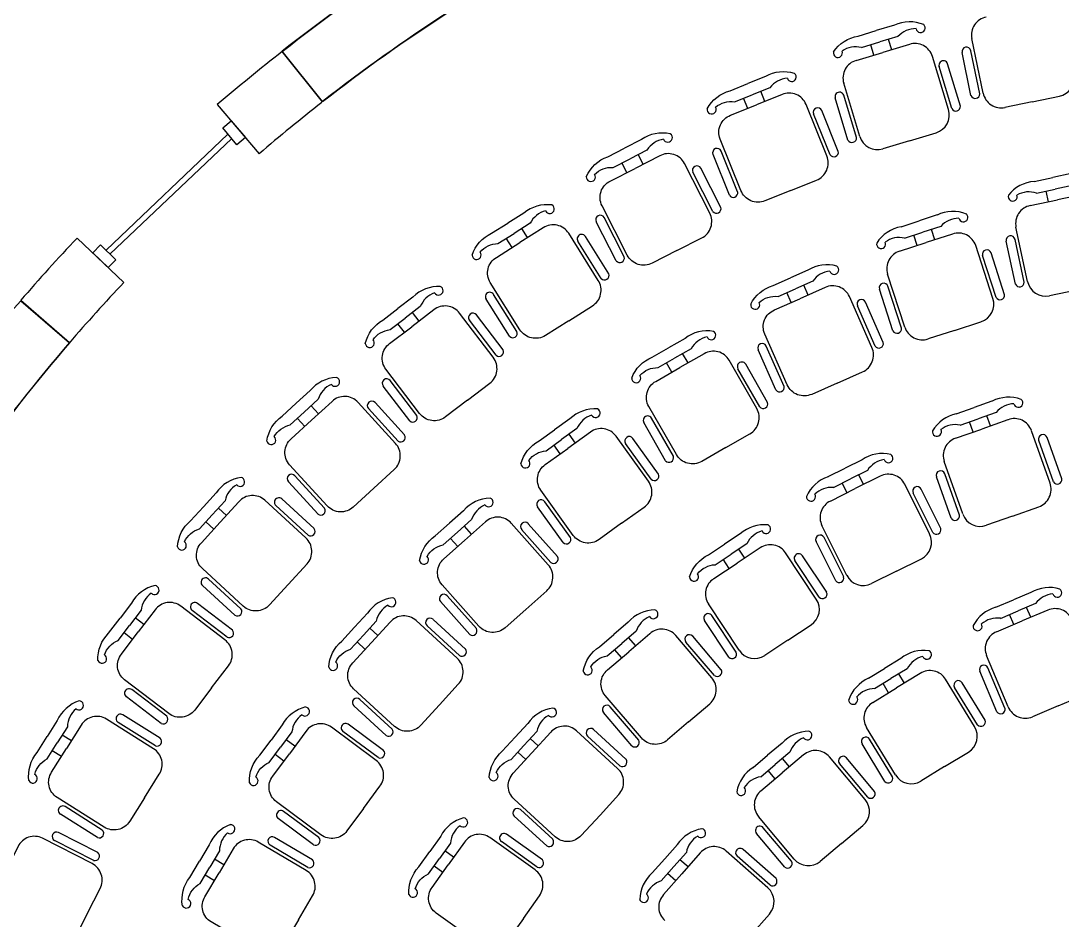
# Model space of a CAD drawing. Header units: feet. Extents: x 50754 to 76410, y 49660 to 67674.
# Drawn here: x 65949.7 to 66143.6, y 60001 to 60168.5 of the extents above; entities that cross this region are included whole.
import ezdxf

# ---------------------------------------------------------------- set-up
doc = ezdxf.new("R2010")
doc.units = ezdxf.units.FT
doc.linetypes.add('Amconstr', pattern=[9999, 9999, 0])
for name, color, linetype in [('COL', 6, 'Continuous'), ('E--CONCRETE-1', 6, 'Continuous'), ('F--BLOCKWALL-3', 253, 'Continuous'), ('FOOTPATH', 1, 'Continuous'), ('L--WINDOW-2', 2, 'Continuous'), ('NOITHAT', 21, 'Continuous'), ('WALL', 4, 'Continuous')]:
    doc.layers.add(name, color=color, linetype=linetype)

# ---------------------------------------------------------------- blocks, each defined once
blk = doc.blocks.new('A$C2b783d29')
at = {"layer": 'COL', "color": 253}
for points in [[(2259.83, 2228.83, 0.021817), (2233.77, 2240.73), (2238.14, 2251.91, -0.026861), (2265.29, 2239.52)], [(2336.19, 2174.91, 0.021817), (2314.54, 2193.67), (2321.88, 2203.17, -0.026861), (2344.44, 2183.63)]]:
    blk.add_lwpolyline(points, format="xyb", close=True, dxfattribs=at)
at = {"layer": 'E--CONCRETE-1', "color": 253}
for p, q in [((2265.36, 2239.52), (2259.91, 2228.83)), ((2314.62, 2193.67), (2321.95, 2203.17))]:
    blk.add_line(p, q, dxfattribs=at)
for centre, radius, start, end in [((2110.57, 1936.32), 328.43, 62.9549, 67.9542), ((2151.5, 1983.55), 278, 46.0294, 52.1839), ((2110.57, 1936.32), 328.43, 46.5912, 51.5906)]:
    blk.add_arc(centre, radius, start, end, dxfattribs=at)
at = {"layer": 'F--BLOCKWALL-3', "color": 253}
for p, q in [((2279.1, 2232.09), (2273.14, 2221.66)), ((2309.42, 2212.59), (2302.39, 2202.84))]:
    blk.add_line(p, q, dxfattribs=at)
for radius, start, end in [(340.89, 60.2818, 62.9067), (328.87, 60.2818, 62.9325), (340.89, 51.594, 54.2198), (328.87, 51.594, 54.2198)]:
    blk.add_arc((2110.11, 1936.04), radius, start, end, dxfattribs=at)
at = {"layer": 'L--WINDOW-2', "color": 253}
for p, q in [((2277.12, 2228.6), (2275.12, 2225.15)), ((2276.89, 2224.12), (2278.9, 2227.57)), ((2278.9, 2227.57), (2277.12, 2228.6)), ((2275.12, 2225.15), (2276.89, 2224.12)), ((2277.62, 2225.41), (2303.96, 2208.48)), ((2278.17, 2226.28), (2304.52, 2209.35)), ((2303.04, 2207.25), (2305.44, 2210.58)), ((2307.11, 2209.38), (2304.7, 2206.05)), ((2305.44, 2210.58), (2307.11, 2209.38)), ((2304.7, 2206.05), (2303.04, 2207.25))]:
    blk.add_line(p, q, dxfattribs=at)
at = {"layer": 'NOITHAT', "color": 253}
for p, q in [((2184.63, 2212.06), (2185.27, 2213.98)), ((2187.9, 2210.97), (2188.54, 2212.89)), ((2167.22, 2201.66), (2169.12, 2209.62)), ((2171.53, 2201.97), (2174.13, 2209.73)), ((2168.84, 2201.28), (2170.74, 2209.24)), ((2173.11, 2201.44), (2175.71, 2209.2)), ((2208.95, 2204.35), (2209.77, 2206.2)), ((2212.11, 2202.97), (2212.93, 2204.82)), ((2190.69, 2195.55), (2193.29, 2203.3)), ((2192.26, 2195.02), (2194.87, 2202.78)), ((2195.01, 2195.46), (2198.29, 2202.96)), ((2196.53, 2194.8), (2199.81, 2202.29)), ((2232.49, 2194.49), (2233.47, 2196.27)), ((2213.52, 2187.36), (2216.8, 2194.85)), ((2215.04, 2186.69), (2218.32, 2194.19)), ((2217.81, 2186.89), (2221.75, 2194.06)), ((2235.52, 2192.83), (2236.49, 2194.61)), ((2219.27, 2186.09), (2223.21, 2193.26)), ((2235.52, 2177.16), (2239.46, 2184.33)), ((2255.06, 2182.58), (2256.19, 2184.26)), ((2236.98, 2176.36), (2240.92, 2183.53)), ((2239.75, 2176.31), (2244.32, 2183.11)), ((2257.92, 2180.65), (2259.05, 2182.33)), ((2168.88, 2178.93), (2169.48, 2180.86)), ((2241.13, 2175.39), (2245.7, 2182.18)), ((2172.18, 2177.92), (2172.78, 2179.86)), ((2193.58, 2171.62), (2194.37, 2173.49)), ((2196.76, 2170.28), (2197.55, 2172.15)), ((2256.53, 2165.04), (2261.09, 2171.84)), ((2257.91, 2164.12), (2262.47, 2170.91)), ((2175.4, 2162.58), (2177.78, 2170.41)), ((2176.99, 2162.1), (2179.37, 2169.92)), ((2179.76, 2162.55), (2182.94, 2170.09)), ((2181.29, 2161.9), (2184.47, 2169.44)), ((2260.67, 2163.82), (2265.82, 2170.18)), ((2261.96, 2162.77), (2267.11, 2169.13)), ((2276.47, 2168.69), (2277.74, 2170.26)), ((2279.15, 2166.52), (2280.42, 2168.09)), ((2217.39, 2161.81), (2218.37, 2163.59)), ((2198.37, 2154.69), (2201.56, 2162.23)), ((2199.91, 2154.05), (2203.09, 2161.59)), ((2202.71, 2154.21), (2206.65, 2161.38)), ((2220.42, 2160.15), (2221.39, 2161.93)), ((2204.16, 2153.41), (2208.11, 2160.58)), ((2276.37, 2151.1), (2281.52, 2157.46)), ((2277.66, 2150.05), (2282.81, 2156.41)), ((2280.38, 2149.51), (2286.08, 2155.38)), ((2281.58, 2148.35), (2287.27, 2154.22)), ((2296.56, 2152.95), (2297.97, 2154.4)), ((2220.42, 2144.48), (2224.36, 2151.65)), ((2240.07, 2149.6), (2241.22, 2151.27)), ((2299.03, 2150.55), (2300.44, 2152)), ((2221.87, 2143.68), (2225.81, 2150.85)), ((2224.68, 2143.56), (2229.34, 2150.28)), ((2226.04, 2142.61), (2230.7, 2149.34)), ((2242.9, 2147.64), (2244.06, 2149.3)), ((2180.47, 2137.93), (2181.22, 2139.81)), ((2294.88, 2135.44), (2300.58, 2141.31)), ((2296.07, 2134.28), (2301.77, 2140.15)), ((2183.67, 2136.65), (2184.42, 2138.53)), ((2241.29, 2132.05), (2245.95, 2138.78)), ((2242.65, 2131.1), (2247.31, 2137.83)), ((2298.74, 2133.5), (2304.94, 2138.84)), ((2245.43, 2130.69), (2250.76, 2136.9)), ((2246.69, 2129.61), (2252.02, 2135.82)), ((2261.36, 2135.12), (2262.68, 2136.66)), ((2299.83, 2132.24), (2306.03, 2137.58)), ((2315.16, 2135.48), (2316.69, 2136.8)), ((2263.98, 2132.87), (2265.3, 2134.41)), ((2317.41, 2132.87), (2318.94, 2134.19)), ((2185.58, 2121.1), (2188.61, 2128.69)), ((2187.12, 2120.48), (2190.16, 2128.08)), ((2204.52, 2127.91), (2205.49, 2129.68)), ((2207.54, 2126.25), (2208.52, 2128.02)), ((2189.83, 2120.31), (2193.77, 2127.48)), ((2191.29, 2119.51), (2195.23, 2126.68)), ((2260.77, 2117.54), (2266.09, 2123.75)), ((2262.03, 2116.45), (2267.36, 2122.66)), ((2311.92, 2118.18), (2318.13, 2123.52)), ((2313.01, 2116.93), (2319.21, 2122.26)), ((2264.75, 2115.76), (2270.69, 2121.38)), ((2265.89, 2114.55), (2271.83, 2120.18)), ((2315.6, 2115.91), (2322.25, 2120.67)), ((2281.05, 2118.52), (2282.52, 2119.91)), ((2316.56, 2114.56), (2323.22, 2119.32)), ((2207.54, 2110.58), (2211.48, 2117.75)), ((2208.99, 2109.78), (2212.94, 2116.95)), ((2227.17, 2115.03), (2228.35, 2116.67)), ((2283.42, 2116.01), (2284.89, 2117.41)), ((2332.12, 2116.42), (2333.77, 2117.6)), ((2211.67, 2109.28), (2216.45, 2115.92)), ((2213.01, 2108.31), (2217.8, 2114.94)), ((2229.97, 2113.01), (2231.15, 2114.66)), ((2334.13, 2113.61), (2335.78, 2114.79)), ((2278.65, 2101.09), (2284.58, 2106.72)), ((2279.79, 2099.88), (2285.73, 2105.51)), ((2228.05, 2097.46), (2232.84, 2104.1)), ((2229.4, 2096.49), (2234.19, 2103.12)), ((2282.42, 2098.91), (2288.91, 2103.89)), ((2327.36, 2099.48), (2334.01, 2104.24)), ((2328.33, 2098.13), (2334.98, 2102.89)), ((2231.99, 2095.67), (2237.55, 2101.67)), ((2233.69, 2094.1), (2240.72, 2101.7)), ((2245.55, 2101.83), (2249.35, 2098.32)), ((2248.08, 2099.49), (2249.46, 2100.97)), ((2254.83, 2099.04), (2252.24, 2101.44)), ((2283.43, 2097.59), (2289.92, 2102.58)), ((2298.92, 2099.98), (2300.53, 2101.21)), ((2305.5, 2098.4), (2303.35, 2101.2)), ((2330.81, 2096.88), (2337.86, 2101.03)), ((2189.59, 2100.02), (2192.72, 2098.38)), ((2233.21, 2094.54), (2238.77, 2100.54)), ((2253.32, 2097.39), (2250.72, 2099.8)), ((2303.74, 2097.03), (2301.58, 2099.84)), ((2331.66, 2095.45), (2338.71, 2099.6)), ((2331.99, 2094.9), (2340.91, 2100.15)), ((2345.57, 2098.89), (2348.19, 2094.43)), ((2186.16, 2097.02), (2190.74, 2094.61)), ((2188.54, 2098.05), (2191.68, 2096.4)), ((2189.21, 2095.41), (2190.15, 2097.21)), ((2195.84, 2096.73), (2192.72, 2098.38)), ((2253.14, 2094.8), (2249.35, 2098.32)), ((2250.61, 2097.15), (2251.99, 2098.63)), ((2303.13, 2094.51), (2299.97, 2098.61)), ((2301.02, 2097.24), (2302.63, 2098.47)), ((2347.32, 2095.92), (2349.06, 2096.94)), ((2348.14, 2098.51), (2349.94, 2095.46)), ((2194.81, 2094.75), (2191.68, 2096.4)), ((2192.26, 2093.81), (2193.2, 2095.6)), ((2351.74, 2092.4), (2349.94, 2095.46)), ((2353.65, 2093.55), (2351.86, 2096.59)), ((2195.32, 2092.2), (2190.74, 2094.61)), ((2350.82, 2089.97), (2348.19, 2094.43)), ((2349.07, 2092.94), (2350.81, 2093.97)), ((2237.67, 2085.71), (2233.88, 2089.23)), ((2246.34, 2082.38), (2253.38, 2089.98)), ((2294.34, 2083.4), (2302.55, 2089.71)), ((2333.39, 2085.71), (2330.76, 2090.17)), ((2191.98, 2078.44), (2196.8, 2087.6)), ((2246.82, 2081.94), (2252.38, 2087.94)), ((2286.35, 2088.14), (2289.5, 2084.04)), ((2294.73, 2082.89), (2301.22, 2087.87)), ((2192.55, 2078.14), (2196.36, 2085.38)), ((2213.11, 2086.41), (2215.95, 2084.32)), ((2237.67, 2085.71), (2241.47, 2082.2)), ((2248.04, 2080.81), (2253.6, 2086.81)), ((2269.03, 2085.64), (2271.31, 2082.94)), ((2295.75, 2081.57), (2302.23, 2086.56)), ((2333.39, 2085.71), (2336.01, 2081.25)), ((2340.74, 2080.03), (2349.66, 2085.28)), ((2194.02, 2077.37), (2197.83, 2084.61)), ((2198.35, 2074.94), (2204.48, 2083.28)), ((2209.26, 2083.96), (2213.43, 2080.9)), ((2211.78, 2084.63), (2214.63, 2082.53)), ((2212.04, 2081.92), (2213.24, 2083.55)), ((2218.8, 2082.23), (2215.95, 2084.32)), ((2250.51, 2079.68), (2256.76, 2084.97)), ((2251.58, 2078.41), (2257.83, 2083.7)), ((2252, 2077.92), (2259.91, 2084.6)), ((2264.72, 2084.15), (2268.06, 2080.2)), ((2267.31, 2084.21), (2269.6, 2081.5)), ((2298.26, 2080.33), (2305.23, 2084.62)), ((2299.48, 2078.36), (2308.29, 2083.79)), ((2317.46, 2083.46), (2319.32, 2080.45)), ((2341.06, 2079.47), (2348.11, 2083.62)), ((2196.49, 2076.3), (2201.33, 2082.9)), ((2197.83, 2075.32), (2202.67, 2081.91)), ((2217.49, 2080.43), (2214.63, 2082.53)), ((2214.82, 2079.87), (2216.02, 2081.51)), ((2266.94, 2081.51), (2268.49, 2082.82)), ((2271.89, 2078.8), (2269.6, 2081.5)), ((2273.58, 2080.25), (2271.31, 2082.94)), ((2299.14, 2078.91), (2306.1, 2083.2)), ((2312.98, 2082.63), (2315.69, 2078.22)), ((2315.56, 2082.3), (2317.42, 2079.28)), ((2341.91, 2078.04), (2348.96, 2082.19)), ((2182.74, 2079.41), (2187.32, 2077)), ((2217.6, 2077.83), (2213.43, 2080.9)), ((2271.4, 2076.24), (2268.06, 2080.2)), ((2269.17, 2078.88), (2270.72, 2080.18)), ((2314.79, 2079.69), (2316.51, 2080.75)), ((2321.17, 2077.45), (2319.32, 2080.45)), ((2344.27, 2076.58), (2351.66, 2080.08)), ((2318.41, 2073.82), (2315.69, 2078.22)), ((2316.6, 2076.75), (2318.32, 2077.81)), ((2319.27, 2076.27), (2317.42, 2079.28)), ((2344.98, 2075.08), (2352.38, 2078.58)), ((2345.26, 2074.49), (2354.61, 2078.93)), ((2301.06, 2069.21), (2298.35, 2073.62)), ((2212.25, 2064.72), (2218.38, 2073.06)), ((2254.93, 2069.11), (2251.59, 2073.06)), ((2203.26, 2067.05), (2199.09, 2070.12)), ((2212.77, 2064.34), (2217.62, 2070.93)), ((2214.11, 2063.35), (2218.96, 2069.95)), ((2263.13, 2064.75), (2271.04, 2071.43)), ((2345.84, 2065.22), (2343.62, 2069.9)), ((2232.75, 2067.89), (2235.26, 2065.38)), ((2234.33, 2069.46), (2236.84, 2066.97)), ((2254.93, 2069.11), (2258.27, 2065.15)), ((2263.55, 2064.25), (2269.8, 2069.53)), ((2264.62, 2062.98), (2270.87, 2068.26)), ((2301.06, 2069.21), (2303.78, 2064.81)), ((2308.52, 2063.68), (2317.34, 2069.1)), ((2203.26, 2067.05), (2207.43, 2063.99)), ((2216.39, 2061.94), (2222.17, 2067.73)), ((2217.57, 2060.76), (2223.35, 2066.56)), ((2218.03, 2060.31), (2225.34, 2067.64)), ((2230.17, 2067.6), (2233.83, 2063.95)), ((2232.61, 2065.17), (2234.04, 2066.6)), ((2239.34, 2064.47), (2236.84, 2066.97)), ((2266.94, 2061.56), (2273.79, 2066.04)), ((2308.86, 2063.12), (2315.83, 2067.42)), ((2309.73, 2061.71), (2316.7, 2066)), ((2237.5, 2060.3), (2233.83, 2063.95)), ((2235.05, 2062.73), (2236.48, 2064.17)), ((2237.77, 2062.88), (2235.26, 2065.38)), ((2267.85, 2060.17), (2274.7, 2064.65)), ((2268.21, 2059.63), (2276.87, 2065.3)), ((2281.59, 2064.26), (2284.42, 2059.93)), ((2284.17, 2064), (2286.11, 2061.04)), ((2286.05, 2065.21), (2287.98, 2062.26)), ((2345.84, 2065.22), (2348.05, 2060.54)), ((2283.47, 2061.37), (2285.17, 2062.48)), ((2289.91, 2059.31), (2287.98, 2062.26)), ((2312.11, 2060.22), (2319.48, 2063.77)), ((2312.83, 2058.72), (2320.2, 2062.27)), ((2313.11, 2058.14), (2322.44, 2062.63)), ((2288.05, 2058.07), (2286.11, 2061.04)), ((2326.98, 2060.99), (2329.23, 2056.32)), ((2329.51, 2060.39), (2331.05, 2057.2)), ((2331.53, 2061.35), (2333.06, 2058.17)), ((2287.25, 2055.6), (2284.42, 2059.93)), ((2285.36, 2058.49), (2287.06, 2059.59)), ((2328.48, 2057.88), (2330.3, 2058.76)), ((2334.59, 2054.99), (2333.06, 2058.17)), ((2331.47, 2051.66), (2329.23, 2056.32)), ((2332.59, 2054.01), (2331.05, 2057.2)), ((2221.71, 2051.78), (2218.04, 2055.43)), ((2230.25, 2048.14), (2237.56, 2055.47)), ((2270.04, 2050.52), (2267.21, 2054.85)), ((2230.71, 2047.68), (2236.48, 2053.47)), ((2231.89, 2046.5), (2237.66, 2052.3)), ((2313.75, 2048.87), (2311.5, 2053.53)), ((2221.71, 2051.78), (2225.38, 2048.13)), ((2270.04, 2050.52), (2272.87, 2046.19)), ((2277.65, 2045.19), (2286.31, 2050.86)), ((2233.93, 2044.76), (2240.51, 2049.63)), ((2235.31, 2042.91), (2243.63, 2049.07)), ((2252.8, 2049.52), (2254.9, 2046.69)), ((2278, 2044.65), (2284.85, 2049.13)), ((2234.92, 2043.43), (2241.5, 2048.3)), ((2248.4, 2048.31), (2251.48, 2044.15)), ((2250.45, 2045.54), (2252.08, 2046.75)), ((2250.99, 2048.21), (2253.1, 2045.36)), ((2257, 2043.85), (2254.9, 2046.69)), ((2278.91, 2043.26), (2285.76, 2047.74)), ((2255.21, 2042.51), (2253.1, 2045.36)), ((2254.56, 2040), (2251.48, 2044.15)), ((2252.51, 2042.77), (2254.13, 2043.97)), ((2237.68, 2033.92), (2234.59, 2038.08)), ((2237.68, 2033.92), (2240.76, 2029.77))]:
    blk.add_line(p, q, dxfattribs=at)
for points in [[(2157.4, 2200.46), (2152.37, 2201.66, -0.414214), (2149.81, 2205.82), (2152.21, 2215.89, -0.418376), (2156.35, 2218.37), (2161.39, 2217.17)], [(2157.4, 2200.46), (2162.44, 2199.26, 0.414214), (2166.59, 2201.82), (2168.99, 2211.89, 0.418376), (2166.42, 2215.97), (2161.39, 2217.17)], [(2178.82, 2216.91, -0.207066), (2184.27, 2216.67), (2187.62, 2215.55)], [(2180.2, 2216.12, -0.214578), (2183.55, 2214.56), (2186.91, 2213.43)], [(2195.46, 2211.33, 0.207066), (2190.96, 2214.43), (2187.62, 2215.55)], [(2180.8, 2195.23), (2175.9, 2196.87, -0.414214), (2173.72, 2201.24), (2177.01, 2211.05, -0.418376), (2181.36, 2213.16), (2186.26, 2211.52)], [(2193.88, 2211.53, 0.214578), (2190.27, 2212.31), (2186.91, 2213.43)], [(2180.8, 2195.23), (2185.71, 2193.58, 0.414214), (2190.08, 2195.75), (2193.37, 2205.57, 0.418376), (2191.17, 2209.87), (2186.26, 2211.52)], [(2203.6, 2209.7, -0.207066), (2209.01, 2208.97), (2212.24, 2207.56)], [(2204.91, 2208.78, -0.214578), (2208.1, 2206.93), (2211.35, 2205.51)], [(2219.68, 2202.66, 0.207066), (2215.47, 2206.14), (2212.24, 2207.56)], [(2203.64, 2187.92), (2198.9, 2190, -0.414214), (2197.12, 2194.54), (2201.28, 2204.02, -0.418376), (2205.79, 2205.73), (2210.53, 2203.66)], [(2218.12, 2203, 0.214578), (2214.59, 2204.09), (2211.35, 2205.51)], [(2203.64, 2187.92), (2208.38, 2185.84, 0.414214), (2212.92, 2187.62), (2217.08, 2197.1, 0.418376), (2215.27, 2201.58), (2210.53, 2203.66)], [(2227.64, 2200.3, -0.207066), (2232.96, 2199.09), (2236.05, 2197.39)], [(2228.86, 2199.27, -0.214578), (2231.87, 2197.14), (2234.98, 2195.44)], [(2225.73, 2178.61), (2221.2, 2181.1, -0.414214), (2219.83, 2185.78), (2224.82, 2194.85, -0.418376), (2229.47, 2196.16), (2234, 2193.66)], [(2243.02, 2191.85, 0.207066), (2239.15, 2195.69), (2236.05, 2197.39)], [(2241.5, 2192.33, 0.214578), (2238.09, 2193.73), (2234.98, 2195.44)], [(2225.73, 2178.61), (2230.27, 2176.11, 0.414214), (2234.95, 2177.48), (2239.94, 2186.55, 0.418376), (2238.54, 2191.17), (2234, 2193.66)], [(2250.74, 2188.79, -0.207066), (2255.93, 2187.12), (2258.86, 2185.15)], [(2251.86, 2187.66, -0.214578), (2254.68, 2185.27), (2257.62, 2183.29)], [(2246.91, 2167.36), (2242.61, 2170.24, -0.414214), (2241.67, 2175.03), (2247.45, 2183.62, -0.418376), (2252.2, 2184.5), (2256.49, 2181.62)], [(2265.31, 2179, 0.207066), (2261.79, 2183.18), (2258.86, 2185.15)], [(2162.94, 2183.61, -0.207066), (2168.4, 2183.52), (2171.78, 2182.49)], [(2164.35, 2182.86, -0.214578), (2167.73, 2181.39), (2171.13, 2180.36)], [(2179.73, 2178.5, 0.207066), (2175.15, 2181.46), (2171.78, 2182.49)], [(2263.84, 2179.62, 0.214578), (2260.56, 2181.32), (2257.62, 2183.29)], [(2178.14, 2178.65, 0.214578), (2174.52, 2179.32), (2171.13, 2180.36)], [(2246.91, 2167.36), (2251.2, 2164.47, 0.414214), (2255.99, 2165.41), (2261.76, 2174, 0.418376), (2260.79, 2178.73), (2256.49, 2181.62)], [(2165.52, 2161.99), (2160.57, 2163.5, -0.414214), (2158.28, 2167.8), (2161.3, 2177.7, -0.418376), (2165.58, 2179.93), (2170.53, 2178.42)], [(2165.52, 2161.99), (2170.47, 2160.48, 0.414214), (2174.78, 2162.77), (2177.8, 2172.67, 0.418376), (2175.48, 2176.91), (2170.53, 2178.42)], [(2188.15, 2176.9, -0.207066), (2193.57, 2176.25), (2196.82, 2174.87)], [(2189.47, 2176, -0.214578), (2192.69, 2174.2), (2195.96, 2172.82)], [(2204.33, 2170.08, 0.207066), (2200.08, 2173.5), (2196.82, 2174.87)], [(2272.72, 2175.27, -0.207066), (2277.75, 2173.13), (2280.49, 2170.91)], [(2188.49, 2155.12), (2183.72, 2157.13, -0.414214), (2181.89, 2161.65), (2185.91, 2171.19, -0.418376), (2190.4, 2172.96), (2195.17, 2170.95)], [(2202.76, 2170.4, 0.214578), (2199.22, 2171.44), (2195.96, 2172.82)], [(2273.74, 2174.04, -0.214578), (2276.33, 2171.41), (2279.08, 2169.18)], [(2188.49, 2155.12), (2193.26, 2153.11, 0.414214), (2197.78, 2154.95), (2201.8, 2164.49, 0.418376), (2199.94, 2168.94), (2195.17, 2170.95)], [(2266.99, 2154.26), (2262.97, 2157.52, -0.414214), (2262.46, 2162.37), (2268.98, 2170.41, -0.418376), (2273.79, 2170.87), (2277.81, 2167.61)], [(2286.36, 2164.22, 0.207066), (2283.23, 2168.69), (2280.49, 2170.91)], [(2284.95, 2164.96, 0.214578), (2281.84, 2166.95), (2279.08, 2169.18)], [(2212.54, 2167.62, -0.207066), (2217.86, 2166.41), (2220.95, 2164.71)], [(2266.99, 2154.26), (2271.01, 2151, 0.414214), (2275.87, 2151.51), (2282.38, 2159.55, 0.418376), (2281.83, 2164.35), (2277.81, 2167.61)], [(2213.76, 2166.59, -0.214578), (2216.77, 2164.46), (2219.88, 2162.76)], [(2210.63, 2145.93), (2206.1, 2148.42, -0.414214), (2204.73, 2153.1), (2209.72, 2162.17, -0.418376), (2214.37, 2163.48), (2218.9, 2160.98)], [(2227.92, 2159.17, 0.207066), (2224.05, 2163.01), (2220.95, 2164.71)], [(2210.63, 2145.93), (2215.17, 2143.43, 0.414214), (2219.85, 2144.8), (2224.84, 2153.87, 0.418376), (2223.44, 2158.49), (2218.9, 2160.98)], [(2226.4, 2159.65, 0.214578), (2222.99, 2161.05), (2219.88, 2162.76)], [(2293.41, 2159.84, -0.207066), (2298.23, 2157.26), (2300.76, 2154.8)], [(2294.32, 2158.52, -0.214578), (2296.66, 2155.67), (2299.2, 2153.2)], [(2235.84, 2155.88, -0.207066), (2241.01, 2154.13), (2243.91, 2152.12)], [(2285.83, 2139.42), (2282.11, 2143.03, -0.414214), (2282.04, 2147.9), (2289.25, 2155.33, -0.418376), (2294.08, 2155.35), (2297.79, 2151.75)], [(2236.94, 2154.73, -0.214578), (2239.72, 2152.3), (2242.64, 2150.28)], [(2304.67, 2148.48, 0.214578), (2301.75, 2150.73), (2299.2, 2153.2)], [(2306.01, 2147.61, 0.207066), (2303.29, 2152.34), (2300.76, 2154.8)], [(2231.7, 2134.5), (2227.45, 2137.44, -0.414214), (2226.58, 2142.24), (2232.47, 2150.75, -0.418376), (2237.23, 2151.57), (2241.49, 2148.62)], [(2250.27, 2145.89, 0.207066), (2246.81, 2150.11), (2243.91, 2152.12)], [(2285.83, 2139.42), (2289.54, 2135.82, 0.414214), (2294.42, 2135.89), (2301.63, 2143.32, 0.418376), (2301.51, 2148.15), (2297.79, 2151.75)], [(2248.8, 2146.52, 0.214578), (2245.55, 2148.27), (2242.64, 2150.28)], [(2231.7, 2134.5), (2235.96, 2131.55, 0.414214), (2240.76, 2132.42), (2246.65, 2140.93, 0.418376), (2245.74, 2145.67), (2241.49, 2148.62)], [(2174.94, 2143.11, -0.207066), (2180.37, 2142.55), (2183.65, 2141.24)], [(2176.28, 2142.23, -0.214578), (2179.53, 2140.49), (2182.82, 2139.17)], [(2257.8, 2141.8, -0.207066), (2262.76, 2139.52), (2265.44, 2137.23)], [(2312.64, 2142.62, -0.207066), (2317.2, 2139.62), (2319.51, 2136.95)], [(2191.24, 2136.59, 0.207066), (2186.93, 2139.93), (2183.65, 2141.24)], [(2258.78, 2140.54, -0.214578), (2261.3, 2137.84), (2263.99, 2135.53)], [(2313.42, 2141.23, -0.214578), (2315.5, 2138.18), (2317.82, 2135.49)], [(2175.69, 2121.34), (2170.88, 2123.26, -0.414214), (2168.96, 2127.75), (2172.8, 2137.36, -0.418376), (2177.26, 2139.21), (2182.07, 2137.29)], [(2189.67, 2136.88, 0.214578), (2186.11, 2137.85), (2182.82, 2139.17)], [(2251.49, 2120.96), (2247.56, 2124.32, -0.414214), (2247.18, 2129.19), (2253.92, 2137.05, -0.418376), (2258.74, 2137.37), (2262.67, 2134)], [(2303.26, 2122.96), (2299.89, 2126.88, -0.414214), (2300.25, 2131.75), (2308.09, 2138.5, -0.418376), (2312.91, 2138.09), (2316.28, 2134.17)], [(2175.69, 2121.34), (2180.49, 2119.42, 0.414214), (2184.98, 2121.34), (2188.82, 2130.95, 0.418376), (2186.87, 2135.37), (2182.07, 2137.29)], [(2271.12, 2130.37, 0.207066), (2268.12, 2134.93), (2265.44, 2137.23)], [(2324.09, 2129.32, 0.207066), (2321.81, 2134.27), (2319.51, 2136.95)], [(2199.66, 2133.72, -0.207066), (2204.99, 2132.51), (2208.08, 2130.81)], [(2251.49, 2120.96), (2255.41, 2117.59, 0.414214), (2260.28, 2117.96), (2267.02, 2125.81, 0.418376), (2266.6, 2130.63), (2262.67, 2134)], [(2269.73, 2131.15, 0.214578), (2266.68, 2133.22), (2263.99, 2135.53)], [(2303.26, 2122.96), (2306.64, 2119.04, 0.414214), (2311.51, 2118.68), (2319.35, 2125.43, 0.418376), (2319.66, 2130.25), (2316.28, 2134.17)], [(2322.84, 2130.3, 0.214578), (2320.13, 2132.81), (2317.82, 2135.49)], [(2200.88, 2132.69, -0.214578), (2203.9, 2130.56), (2207, 2128.85)], [(2197.75, 2112.02), (2193.22, 2114.52, -0.414214), (2191.86, 2119.2), (2196.84, 2128.27, -0.418376), (2201.49, 2129.57), (2206.03, 2127.08)], [(2215.05, 2125.26, 0.207066), (2211.17, 2129.11), (2208.08, 2130.81)], [(2213.52, 2125.74, 0.214578), (2210.11, 2127.14), (2207, 2128.85)], [(2197.75, 2112.02), (2202.29, 2109.53, 0.414214), (2206.97, 2110.89), (2211.96, 2119.96, 0.418376), (2210.56, 2124.59), (2206.03, 2127.08)], [(2278.2, 2125.53, -0.207066), (2282.9, 2122.76), (2285.32, 2120.19)], [(2279.05, 2124.18, -0.214578), (2281.27, 2121.23), (2283.71, 2118.66)], [(2269.77, 2105.45), (2266.21, 2109.2, -0.414214), (2266.34, 2114.08), (2273.85, 2121.2, -0.418376), (2278.68, 2121.02), (2282.24, 2117.27)], [(2330.25, 2123.75, -0.207066), (2334.53, 2120.36), (2336.59, 2117.49)], [(2330.91, 2122.3, -0.214578), (2332.71, 2119.07), (2334.77, 2116.19)], [(2223.06, 2121.39, -0.207066), (2228.19, 2119.54), (2231.06, 2117.47)], [(2224.15, 2120.22, -0.214578), (2226.88, 2117.74), (2229.75, 2115.66)], [(2290.27, 2112.79, 0.207066), (2287.75, 2117.63), (2285.32, 2120.19)], [(2319.16, 2105.01), (2316.15, 2109.22, -0.414214), (2316.94, 2114.03), (2325.36, 2120.06, -0.418376), (2330.11, 2119.22), (2333.13, 2115.01)], [(2288.97, 2113.71, 0.214578), (2286.14, 2116.09), (2283.71, 2118.66)], [(2218.52, 2100.09), (2214.32, 2103.12, -0.414214), (2213.54, 2107.93), (2219.59, 2116.33, -0.418376), (2224.37, 2117.05), (2228.57, 2114.02)], [(2237.3, 2111.12, 0.207066), (2233.92, 2115.41), (2231.06, 2117.47)], [(2269.77, 2105.45), (2273.33, 2101.69, 0.414214), (2278.2, 2101.56), (2285.72, 2108.68, 0.418376), (2285.8, 2113.51), (2282.24, 2117.27)], [(2340.47, 2109.48, 0.207066), (2338.64, 2114.62), (2336.59, 2117.49)], [(2235.84, 2111.78, 0.214578), (2232.63, 2113.59), (2229.75, 2115.66)], [(2319.16, 2105.01), (2322.17, 2100.8, 0.414214), (2326.99, 2100.01), (2335.4, 2106.03, 0.418376), (2336.14, 2110.81), (2333.13, 2115.01)], [(2339.31, 2110.57, 0.214578), (2336.84, 2113.31), (2334.77, 2116.19)], [(2218.52, 2100.09), (2222.71, 2097.06, 0.414214), (2227.53, 2097.84), (2233.58, 2106.24, 0.418376), (2232.76, 2111), (2228.57, 2114.02)], [(2296.81, 2107.24, -0.207066), (2301.2, 2104), (2303.35, 2101.2)], [(2244.78, 2106.3, -0.207066), (2249.65, 2103.84), (2252.24, 2101.44)], [(2245.71, 2105.01, -0.214578), (2248.12, 2102.21), (2250.72, 2099.8)], [(2297.51, 2105.81, -0.214578), (2299.42, 2102.65), (2301.58, 2099.84)], [(2286.35, 2088.14), (2283.2, 2092.24, -0.414214), (2283.83, 2097.08), (2292.04, 2103.39, -0.418376), (2296.82, 2102.71), (2299.97, 2098.61)], [(2346.11, 2103.39, -0.207066), (2350.07, 2099.63), (2351.86, 2096.59)]]:
    blk.add_lwpolyline(points, format="xyb", dxfattribs=at)
for centre, radius, start, end in [((2179.37, 2216.28), 0.843, 131.2893, 349.0014), ((2194.63, 2211.16), 0.843, 153.9317, 11.6437), ((2169.93, 2209.43), 0.831, 346.5893, 166.5893), ((2174.92, 2209.46), 0.831, 341.4665, 161.4665), ((2204.1, 2209.02), 0.843, 126.1665, 343.8785), ((2194.08, 2203.04), 0.831, 341.4665, 161.4665), ((2168.07, 2201.62), 0.844, 176.9474, 336.0113), ((2172.37, 2201.85), 0.844, 172.0446, 331.1085), ((2199.05, 2202.63), 0.831, 336.3437, 156.3437), ((2218.84, 2202.56), 0.843, 148.8088, 6.5209), ((2228.07, 2199.58), 0.843, 121.0437, 338.7557), ((2191.53, 2195.43), 0.844, 171.8245, 330.8884), ((2195.83, 2195.27), 0.844, 166.9218, 325.9857), ((2217.56, 2194.52), 0.831, 336.3437, 156.3437), ((2222.48, 2193.66), 0.831, 331.2209, 151.2209), ((2242.18, 2191.83), 0.843, 143.686, 1.3981), ((2251.11, 2188.04), 0.843, 115.9209, 333.6329), ((2214.34, 2187.17), 0.844, 166.7017, 325.7656), ((2218.61, 2186.62), 0.844, 161.7989, 320.8628), ((2240.19, 2183.93), 0.831, 331.2209, 151.2209), ((2163.52, 2183), 0.843, 132.866, 350.578), ((2245.01, 2182.64), 0.831, 326.0981, 146.0981), ((2178.91, 2178.3), 0.843, 155.5083, 13.2204), ((2264.47, 2179.06), 0.843, 138.5632, 356.2753), ((2188.66, 2176.23), 0.843, 126.9497, 344.6617), ((2236.32, 2176.9), 0.844, 161.5789, 320.6428), ((2240.53, 2175.98), 0.844, 156.6761, 315.74), ((2273.02, 2174.48), 0.843, 110.7981, 328.5101), ((2178.58, 2170.17), 0.831, 343.0432, 163.0432), ((2183.7, 2169.76), 0.831, 337.1269, 157.1269), ((2261.78, 2171.37), 0.831, 326.0981, 146.0981), ((2203.49, 2169.97), 0.843, 149.592, 7.3041), ((2266.47, 2169.65), 0.831, 320.9753, 140.9753), ((2212.97, 2166.9), 0.843, 121.0334, 338.7455), ((2257.3, 2164.71), 0.844, 156.4561, 315.52), ((2285.53, 2164.35), 0.843, 133.4404, 351.1525), ((2261.41, 2163.42), 0.844, 151.5533, 310.6172), ((2176.24, 2162.49), 0.844, 173.4012, 332.4651), ((2180.58, 2162.37), 0.844, 167.7049, 326.7688), ((2202.32, 2161.91), 0.831, 337.1269, 157.1269), ((2207.38, 2160.98), 0.831, 331.2106, 151.2106), ((2227.08, 2159.15), 0.843, 143.6758, 1.3878), ((2293.64, 2159.03), 0.843, 105.6752, 323.3873), ((2282.16, 2156.93), 0.831, 320.9753, 140.9753), ((2236.19, 2155.12), 0.843, 115.1171, 332.8292), ((2286.68, 2154.8), 0.831, 315.8524, 135.8524), ((2199.2, 2154.51), 0.844, 167.4849, 326.5488), ((2203.51, 2153.95), 0.844, 161.7887, 320.8526), ((2225.09, 2151.25), 0.831, 331.2106, 151.2106), ((2230.02, 2149.81), 0.831, 325.2943, 145.2943), ((2277.11, 2150.69), 0.844, 151.3333, 310.3972), ((2281.09, 2149.04), 0.844, 146.4305, 305.4944), ((2305.19, 2147.81), 0.843, 128.3176, 346.0296), ((2249.43, 2145.95), 0.843, 137.7595, 355.4715), ((2221.22, 2144.22), 0.844, 161.5686, 320.6325), ((2225.45, 2143.21), 0.844, 155.8724, 314.9363), ((2175.46, 2142.44), 0.843, 128.0199, 345.732), ((2258.08, 2141), 0.843, 109.2009, 326.9129), ((2301.18, 2140.73), 0.831, 315.8524, 135.8524), ((2312.8, 2141.79), 0.843, 100.5524, 318.2645), ((2246.63, 2138.3), 0.831, 325.2943, 145.2943), ((2305.48, 2138.21), 0.831, 310.7296, 130.7296), ((2190.4, 2136.46), 0.843, 150.6623, 8.3743), ((2251.39, 2136.36), 0.831, 319.3781, 139.3781), ((2200.1, 2133), 0.843, 121.0193, 338.7314), ((2295.59, 2134.97), 0.844, 146.2105, 305.2744), ((2242.06, 2131.7), 0.844, 155.6524, 314.7163), ((2299.4, 2132.97), 0.844, 141.3077, 300.3716), ((2246.16, 2130.26), 0.844, 149.9561, 309.02), ((2270.3, 2130.52), 0.843, 131.8432, 349.5553), ((2323.3, 2129.59), 0.843, 123.1948, 340.9068), ((2189.39, 2128.38), 0.831, 338.1971, 158.1971), ((2194.5, 2127.08), 0.831, 331.1965, 151.1965), ((2214.2, 2125.24), 0.843, 143.6617, 1.3737), ((2266.72, 2123.2), 0.831, 319.3781, 139.3781), ((2278.39, 2124.71), 0.843, 103.2846, 320.9966), ((2318.67, 2122.89), 0.831, 310.7296, 130.7296), ((2330.33, 2122.91), 0.843, 95.4296, 313.1417), ((2186.41, 2120.93), 0.844, 168.5552, 327.6191), ((2190.63, 2120.04), 0.844, 161.7746, 320.8385), ((2223.4, 2120.62), 0.843, 114.0188, 331.7308), ((2271.26, 2120.78), 0.831, 313.4618, 133.4618), ((2322.73, 2120), 0.831, 305.6068, 125.6068), ((2212.21, 2117.35), 0.831, 331.1965, 151.1965), ((2217.13, 2115.43), 0.831, 324.196, 144.196), ((2261.5, 2117.11), 0.844, 149.7361, 308.8), ((2312.59, 2117.65), 0.844, 141.0877, 300.1516), ((2265.43, 2115.26), 0.844, 144.0399, 303.1038), ((2316.2, 2115.32), 0.844, 136.1849, 295.2488), ((2289.46, 2113.03), 0.843, 125.9269, 343.639), ((2208.34, 2110.31), 0.844, 161.5546, 320.6185), ((2236.46, 2111.2), 0.843, 136.6611, 354.3732), ((2339.71, 2109.83), 0.843, 118.072, 335.784), ((2212.43, 2108.92), 0.844, 154.774, 313.8379), ((2285.16, 2106.11), 0.831, 313.4618, 133.4618), ((2296.91, 2106.41), 0.843, 97.3683, 315.0804), ((2245.02, 2105.49), 0.843, 107.0182, 324.7302), ((2233.51, 2103.61), 0.831, 324.196, 144.196), ((2243.2, 2099.39), 3.39, 46.2101, 137.0232), ((2289.42, 2103.24), 0.831, 307.5455, 127.5455), ((2334.5, 2103.57), 0.831, 305.6068, 125.6068), ((2346.12, 2102.54), 0.843, 90.3068, 308.0189), ((2184.7, 2100.42), 0.843, 122.0812, 339.7933), ((2185.64, 2094.4), 6.87, 54.8497, 101.6443), ((2238.16, 2101.11), 0.831, 317.1954, 137.1954), ((2279.33, 2100.59), 0.844, 143.8198, 302.8837), ((2338.29, 2100.32), 0.831, 300.484, 120.484), ((2343.64, 2098.52), 4.5, 359.812, 48.2552), ((2184.71, 2095.7), 4.5, 31.5865, 80.0296), ((2250.85, 2093.44), 6.87, 7.8095, 54.6042), ((2283.05, 2098.34), 0.844, 138.1236, 297.1875), ((2327.97, 2098.89), 0.844, 135.9649, 295.0288), ((2342.62, 2097.22), 3.39, 29.4987, 120.3118), ((2184.53, 2094.05), 3.39, 61.2732, 152.0863), ((2228.82, 2097.1), 0.844, 154.554, 313.6179), ((2252.38, 2093), 4.5, 29.4242, 77.8674), ((2302.07, 2092.85), 4.5, 19.7744, 68.2175), ((2300.64, 2093.55), 6.87, 358.1596, 44.9543), ((2331.36, 2096.24), 0.844, 131.0621, 290.126), ((2193.45, 2090.29), 6.87, 22.8726, 69.6672), ((2232.71, 2095.22), 0.844, 147.7735, 306.8374), ((2256.83, 2094.56), 0.843, 129.6605, 347.3726), ((2195.04, 2090.26), 4.5, 44.4873, 92.9304), ((2198.94, 2092.93), 0.843, 144.7236, 2.4356), ((2236.22, 2091.76), 3.45, 137.1954, 227.1954), ((2250.88, 2092.27), 3.39, 317.3676, 48.1807), ((2300.47, 2092.39), 3.39, 307.7177, 38.5308), ((2306.72, 2093.65), 0.843, 120.0107, 337.7227), ((2333.74, 2091.92), 3.45, 120.484, 210.484), ((2348.23, 2089.32), 6.87, 351.0981, 37.8928), ((2193.79, 2089.17), 3.39, 332.4306, 63.2437), ((2349.57, 2088.46), 4.5, 12.7128, 61.156), ((2347.93, 2088.2), 3.39, 300.6562, 31.4693), ((2354.28, 2088.67), 0.843, 112.9492, 330.6612), ((2208.33, 2087.54), 0.843, 113.5097, 331.2218), ((2208.36, 2081.45), 6.87, 46.2782, 93.0728), ((2252.99, 2087.38), 0.831, 317.1954, 137.1954), ((2264.64, 2087.85), 0.843, 100.0176, 317.7297), ((2263.25, 2081.92), 6.87, 32.786, 79.5807), ((2262.88, 2083.47), 4.5, 9.5228, 57.966), ((2301.73, 2087.21), 0.831, 307.5455, 127.5455), ((2197.09, 2085), 0.831, 332.2584, 152.2584), ((2207.64, 2082.87), 4.5, 23.0149, 71.4581), ((2262.09, 2082.01), 3.39, 39.2095, 130.0226), ((2313.45, 2086.29), 0.843, 91.452, 309.1641), ((2311.2, 2080.64), 6.87, 24.2205, 71.0151), ((2311.06, 2082.23), 4.5, 0.9573, 49.4004), ((2207.21, 2081.26), 3.39, 52.7017, 143.5147), ((2257.3, 2084.33), 0.831, 310.1948, 130.1948), ((2292.24, 2086.14), 3.45, 217.5455, 307.5455), ((2305.67, 2083.91), 0.831, 301.6292, 121.6292), ((2310.06, 2080.9), 3.39, 30.644, 121.4571), ((2348.54, 2082.91), 0.831, 300.484, 120.484), ((2202, 2082.41), 0.831, 323.6869, 143.6869), ((2215.48, 2076.22), 6.87, 14.3011, 61.0957), ((2243.81, 2084.73), 3.45, 227.1954, 317.1954), ((2247.53, 2081.49), 0.844, 147.5534, 306.6173), ((2295.36, 2082.32), 0.844, 137.9036, 296.9675), ((2217.05, 2075.95), 4.5, 35.9158, 84.3589), ((2251.16, 2079.15), 0.844, 140.7729, 299.8368), ((2268.95, 2075.17), 6.87, 0.8089, 47.6036), ((2298.83, 2079.7), 0.844, 132.2073, 291.2712), ((2338.99, 2083), 3.45, 210.484, 300.484), ((2341.62, 2078.83), 0.844, 130.842, 289.9059), ((2352.02, 2079.33), 0.831, 295.3612, 115.3612), ((2188.92, 2080.05), 3.45, 242.2584, 332.2584), ((2193.36, 2077.89), 0.844, 162.6165, 321.6804), ((2215.64, 2075.06), 3.39, 323.8591, 54.6722), ((2221.3, 2078.01), 0.843, 136.1521, 353.8641), ((2254.23, 2075.29), 3.45, 130.1948, 220.1948), ((2270.42, 2074.55), 4.5, 22.4236, 70.8668), ((2301.29, 2075.43), 3.45, 121.6292, 211.6292), ((2356.06, 2075.86), 3.39, 24.3759, 115.189), ((2197.25, 2075.93), 0.844, 154.265, 313.3289), ((2268.84, 2074.01), 3.39, 310.367, 41.1801), ((2275.03, 2075.55), 0.843, 122.66, 340.372), ((2317.18, 2072.28), 4.5, 13.8581, 62.3012), ((2315.83, 2073.12), 6.87, 352.2434, 39.038), ((2344.76, 2075.89), 0.844, 125.9393, 285.0032), ((2201.13, 2072.9), 3.45, 143.6869, 233.6869), ((2315.55, 2071.99), 3.39, 301.8014, 32.6145), ((2346.74, 2071.37), 3.45, 115.3612, 205.3612), ((2229.77, 2071.28), 0.843, 104.9382, 322.6503), ((2228.9, 2065.25), 6.87, 37.7066, 84.5013), ((2321.9, 2072.59), 0.843, 114.0944, 331.8064), ((2218.29, 2070.44), 0.831, 323.6869, 143.6869), ((2228.39, 2066.76), 4.5, 14.4434, 62.8866), ((2270.34, 2068.9), 0.831, 310.1948, 130.1948), ((2222.76, 2067.15), 0.831, 315.1154, 135.1154), ((2227.73, 2065.24), 3.39, 44.1301, 134.9432), ((2281.96, 2067.94), 0.843, 93.017, 310.7291), ((2279.86, 2062.22), 6.87, 25.7855, 72.5801), ((2274.24, 2065.34), 0.831, 303.1942, 123.1942), ((2278.72, 2062.45), 3.39, 32.209, 123.0221), ((2279.68, 2063.81), 4.5, 2.5222, 50.9654), ((2316.26, 2066.71), 0.831, 301.6292, 121.6292), ((2209.47, 2066.77), 3.45, 233.6869, 323.6869), ((2213.53, 2063.97), 0.844, 154.045, 313.1089), ((2235.16, 2059.02), 6.87, 5.7295, 52.5242), ((2260.91, 2067.38), 3.45, 220.1948, 310.1948), ((2264.21, 2063.71), 0.844, 140.5529, 299.6168), ((2306.72, 2066.61), 3.45, 211.6292, 301.6292), ((2327.83, 2064.58), 0.843, 85.5358, 303.2478), ((2325, 2059.19), 6.87, 18.3042, 65.0988), ((2325.03, 2060.78), 4.5, 355.041, 43.4841), ((2236.67, 2058.52), 4.5, 27.3442, 75.7874), ((2309.43, 2062.5), 0.844, 131.9873, 291.0512), ((2319.84, 2063.02), 0.831, 295.713, 115.713), ((2323.9, 2059.57), 3.39, 24.7277, 115.5408), ((2217.09, 2061.46), 0.844, 145.6935, 304.7574), ((2220.48, 2057.87), 3.45, 135.1154, 225.1154), ((2235.15, 2057.85), 3.39, 315.2876, 46.1007), ((2241.18, 2059.92), 0.843, 127.5806, 345.2926), ((2267.52, 2060.95), 0.844, 133.7723, 292.8362), ((2312.61, 2059.53), 0.844, 126.291, 285.3549), ((2351.17, 2062.02), 3.45, 205.3612, 295.3612), ((2270.09, 2056.74), 3.45, 123.1942, 213.1942), ((2286.07, 2054.03), 4.5, 15.4231, 63.8662), ((2284.69, 2054.83), 6.87, 353.8084, 40.603), ((2314.61, 2055.03), 3.45, 115.713, 205.713), ((2284.45, 2053.69), 3.39, 303.3664, 34.1795), ((2290.77, 2054.47), 0.843, 115.6594, 333.3714), ((2237.07, 2052.89), 0.831, 315.1154, 135.1154), ((2248.56, 2052.01), 0.843, 96.3667, 314.0787), ((2246.79, 2046.18), 6.87, 29.1351, 75.9298), ((2246.52, 2047.75), 4.5, 5.8719, 54.3151), ((2241, 2048.97), 0.831, 306.5439, 126.5439), ((2245.64, 2046.34), 3.39, 35.5586, 126.3717), ((2285.3, 2048.44), 0.831, 303.1942, 123.1942), ((2227.81, 2050.57), 3.45, 225.1154, 315.1154), ((2231.41, 2047.2), 0.844, 145.4734, 304.5373), ((2234.55, 2044.18), 0.844, 137.122, 296.1859), ((2275.76, 2048.08), 3.45, 213.1942, 303.1942), ((2278.59, 2044.04), 0.844, 133.5523, 292.6162), ((2237.37, 2040.14), 3.45, 126.5439, 216.5439), ((2252.05, 2039.08), 6.87, 357.158, 43.9527), ((2253.47, 2038.36), 4.5, 18.7727, 67.2159), ((2251.87, 2037.93), 3.39, 306.7161, 37.5292), ((2258.14, 2039.07), 0.843, 119.009, 336.7211)]:
    blk.add_arc(centre, radius, start, end, dxfattribs=at)

msp = doc.modelspace()

# ---------------------------------------------------------------- linework, layer by layer
at = {"layer": 'FOOTPATH', "color": 253, "elevation": 0.01704}
for points in [[(67885.6226, 59364.75647), (68003.66664, 59849.59315), (67632.14955, 59940.04706), (67676.36348, 60121.64487, 1), (67052.58563, 60273.51715), (67010.97387, 60102.60713), (66593.05246, 60204.35918), (66612.92486, 60285.98018), (66361.27617, 60347.24952), (66341.40376, 60265.62853), (66302.18081, 60275.17821, 1), (66116.37139, 59512.01198), (66140.52065, 59506.13232), (66106.65743, 59367.04754), (66268.44525, 59327.65677), (66233.97427, 59186.07571), (66134.86937, 59210.20495), (66054.43856, 58879.85525), (66106.90585, 58867.08095), (65979.90682, 58345.46383), (66026.54442, 58334.1089), (65943.91014, 57994.70901), (66405.24729, 57882.38645)], [(67879.7929, 59366.17584), (67996.41757, 59845.18282), (67624.90048, 59935.63673), (67670.53378, 60123.06423, 1), (67058.41533, 60272.09778), (67015.3842, 60095.35806), (66585.80339, 60199.94885), (66605.6758, 60281.56984), (66365.6865, 60340.00046), (66345.81409, 60258.37946), (66300.76144, 60269.34851, 1), (66117.79076, 59517.84168), (66147.76971, 59510.54265), (66113.9065, 59371.45787), (66275.69432, 59332.06711), (66238.3846, 59178.82665), (66139.27971, 59202.95589), (66061.68762, 58884.26559), (66114.15492, 58871.49128), (65987.15589, 58349.87416), (66033.79349, 58338.51923), (65951.15921, 57999.11935), (66406.66665, 57888.21615)]]:
    msp.add_lwpolyline(points, format="xyb", dxfattribs=at)

# ---------------------------------------------------------------- block references
at = {"layer": 'WALL', "color": 253, "linetype": 'Amconstr', "lineweight": 25, "rotation": 76.31633277806492}
msp.add_blockref('A$C2b783d29', (67589.70836, 57385.58811, 0.01704), dxfattribs=at)

doc.saveas('drawing.dxf')
